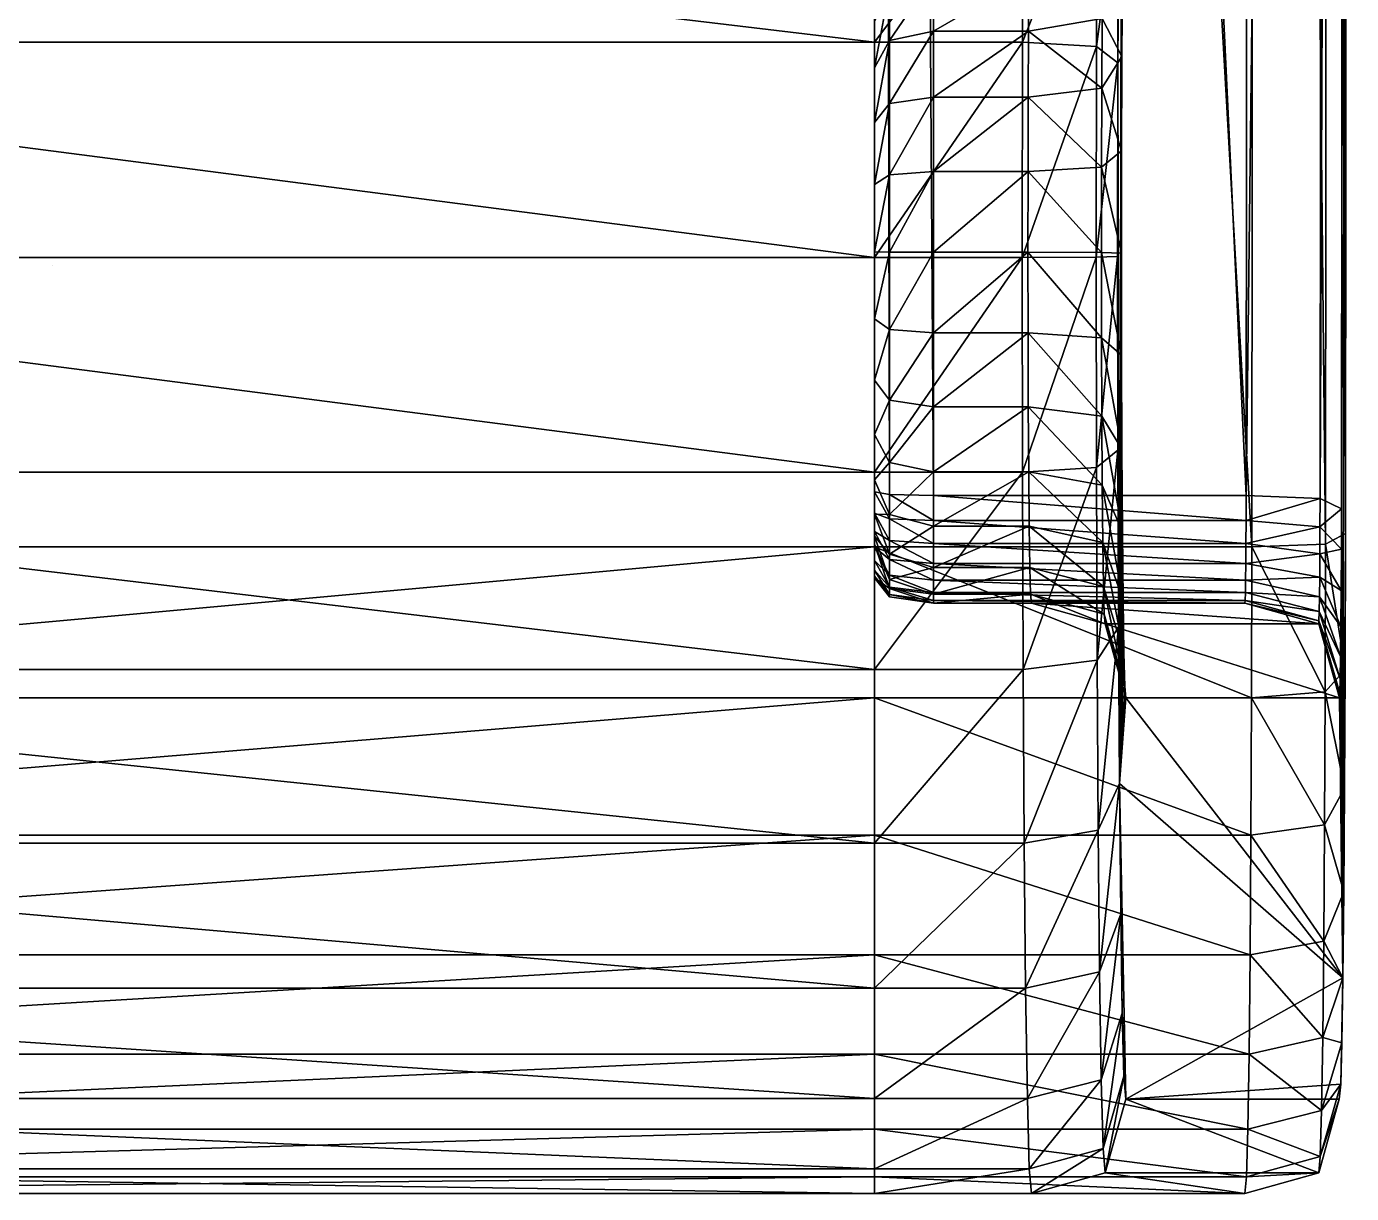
# Model space of a CAD drawing. Header units: metres. Extents: x -3624 to 1108, y -1406 to 909.
# Drawn here: x 1085.08 to 1107.54, y 497.51 to 517.28 of the extents above; entities that cross this region are included whole.
import ezdxf

# ---------------------------------------------------------------- set-up
doc = ezdxf.new("R2010")
doc.units = ezdxf.units.M

msp = doc.modelspace()

# ---------------------------------------------------------------- linework, layer by layer
msp.add_line((1085.527, 513.233, 11.444), (1085.527, 513.233, -17.923))
for points in [[(1099.455, 508.727, 368.046), (1099.455, 785.077, 377.504), (1099.455, 899.025, 366.645)], [(1099.455, 508.727, 368.046), (1099.455, 899.025, 366.645), (1099.455, 874.83, 359.143)], [(1099.455, 508.727, 368.046), (1099.455, 874.83, 359.143), (1099.455, 874.009, 358.873)], [(1099.455, 508.727, 368.046), (1099.455, 874.009, 358.873), (1099.455, 873.226, 358.481)], [(1099.455, 763.264, 360.582), (1099.455, 508.727, 368.046), (1099.455, 873.226, 358.481)], [(1099.455, 509.396, 368.231), (1099.455, 647.085, 378.605), (1099.455, 785.077, 377.504)], [(1099.455, 509.035, 368.174), (1099.455, 509.396, 368.231), (1099.455, 785.077, 377.504)], [(1099.455, 508.727, 368.046), (1099.455, 509.035, 368.174), (1099.455, 785.077, 377.504)], [(1099.455, 763.264, 360.582), (1099.455, 759.889, 360.604), (1099.455, 508.727, 368.046)], [(1099.455, 759.889, 360.604), (1099.455, 647.079, 360.604), (1099.455, 508.727, 368.046)], [(1099.455, 509.396, 368.231), (1099.455, 632.676, 378.246), (1099.455, 647.085, 378.605)], [(1099.455, 647.079, 360.604), (1099.455, 643.704, 360.582), (1099.455, 508.727, 368.046)], [(1099.455, 643.704, 360.582), (1099.455, 640.326, 360.52), (1099.455, 508.727, 368.046)], [(1099.455, 640.326, 360.52), (1099.455, 636.949, 360.414), (1099.455, 508.727, 368.046)], [(1099.455, 636.949, 360.414), (1099.455, 633.574, 360.268), (1099.455, 508.727, 368.046)], [(1099.455, 633.574, 360.268), (1099.455, 630.201, 360.078), (1099.455, 508.727, 368.046)], [(1099.455, 509.396, 368.231), (1099.455, 625.485, 377.797), (1099.455, 632.676, 378.246)], [(1107.365, 509.109, 370.232), (1107.39, 501.162, 372.839), (1107.535, 632.208, 387.619)], [(1107.461, 621.672, 380.079), (1107.365, 509.109, 370.232), (1107.535, 632.208, 387.619)], [(1107.39, 501.162, 372.839), (1107.431, 508.689, 377.021), (1107.535, 632.208, 387.619)], [(1107.431, 508.689, 377.021), (1107.531, 624.783, 387.155), (1107.535, 632.208, 387.619)], [(1099.455, 630.201, 360.078), (1099.455, 626.83, 359.848), (1099.455, 508.727, 368.046)], [(1099.455, 626.83, 359.848), (1099.455, 532.138, 359.144), (1099.455, 508.727, 368.046)], [(1099.455, 509.396, 368.231), (1099.455, 621.891, 377.504), (1099.455, 625.485, 377.797)], [(1107.431, 508.689, 377.021), (1107.528, 621.07, 386.853), (1107.531, 624.783, 387.155)], [(1099.705, 509.35, 368.553), (1099.705, 621.828, 378.252), (1099.455, 621.891, 377.504)], [(1099.455, 621.891, 377.504), (1099.455, 509.396, 368.231), (1099.705, 509.35, 368.553)], [(1100.455, 509.335, 368.661), (1100.455, 621.807, 378.501), (1099.705, 621.828, 378.252)], [(1099.705, 621.828, 378.252), (1099.705, 509.35, 368.553), (1100.455, 509.335, 368.661)], [(1105.749, 509.335, 368.661), (1105.846, 621.807, 378.501), (1100.455, 621.807, 378.501)], [(1100.455, 621.807, 378.501), (1100.455, 509.335, 368.661), (1105.749, 509.335, 368.661)], [(1107.099, 621.777, 378.837), (1105.846, 621.807, 378.501), (1105.749, 509.335, 368.661)], [(1105.749, 509.335, 368.661), (1107.002, 509.286, 368.996), (1107.099, 621.777, 378.837)], [(1107.461, 621.672, 380.079), (1107.099, 621.777, 378.837), (1107.002, 509.286, 368.996)], [(1107.002, 509.286, 368.996), (1107.365, 509.109, 370.232), (1107.461, 621.672, 380.079)], [(1107.19, 620.964, 388.102), (1107.528, 621.07, 386.853), (1107.431, 508.689, 377.021)], [(1099.455, 620.935, 388.463), (1099.455, 508.463, 378.623), (1071.273, 508.463, 378.623)], [(1071.273, 508.463, 378.623), (1071.273, 620.935, 388.463), (1099.455, 620.935, 388.463)], [(1099.455, 620.935, 388.463), (1105.943, 620.935, 388.463), (1105.847, 508.463, 378.623)], [(1105.847, 508.463, 378.623), (1099.455, 508.463, 378.623), (1099.455, 620.935, 388.463)], [(1107.093, 508.513, 378.264), (1105.847, 508.463, 378.623), (1105.943, 620.935, 388.463)], [(1105.943, 620.935, 388.463), (1107.19, 620.964, 388.102), (1107.093, 508.513, 378.264)], [(1107.431, 508.689, 377.021), (1107.093, 508.513, 378.264), (1107.19, 620.964, 388.102)], [(1099.455, 532.138, 359.144), (1099.455, 531.294, 359.291), (1099.455, 508.727, 368.046)], [(1099.455, 531.294, 359.291), (1099.455, 530.441, 359.313), (1099.455, 508.727, 368.046)], [(1099.455, 530.441, 359.313), (1099.455, 529.59, 359.211), (1099.455, 508.727, 368.046)], [(1099.455, 529.59, 359.211), (1099.455, 528.757, 358.984), (1099.455, 508.727, 368.046)], [(1099.455, 528.757, 358.984), (1099.455, 527.954, 358.632), (1099.455, 508.727, 368.046)], [(1099.455, 527.954, 358.632), (1099.455, 527.224, 358.146), (1099.455, 508.727, 368.046)], [(1099.455, 527.224, 358.146), (1099.455, 526.583, 357.566), (1099.455, 508.727, 368.046)], [(1099.455, 526.583, 357.566), (1099.455, 526.038, 356.906), (1099.455, 508.727, 368.046)], [(1103.648, 526.34, -8.534), (1103.6, 522.365, -13.356), (1103.574, 516.668, -16.059)], [(1103.648, 526.34, -8.534), (1103.574, 516.668, -16.059), (1103.602, 504.457, -13.2)], [(1103.644, 516.776, -8.89), (1103.648, 526.34, -8.534), (1103.602, 504.457, -13.2)], [(1103.644, 516.776, -8.89), (1103.653, 518.193, -8.013), (1103.648, 526.34, -8.534)], [(1099.455, 526.038, 356.906), (1099.455, 525.596, 356.175), (1099.455, 508.727, 368.046)], [(1099.455, 525.596, 356.175), (1099.455, 525.264, 355.386), (1099.455, 508.727, 368.046)], [(1099.455, 525.264, 355.386), (1099.455, 525.049, 354.549), (1099.455, 508.727, 368.046)], [(1099.455, 525.049, 354.549), (1099.455, 524.957, 353.706), (1099.455, 508.727, 368.046)], [(1099.455, 524.957, 353.706), (1099.455, 517.962, -4.263), (1099.455, 514.606, -6.874)], [(1099.455, 524.957, 353.706), (1099.455, 514.606, -6.874), (1099.455, 508.509, -1.944)], [(1099.455, 524.957, 353.706), (1099.455, 508.509, -1.944), (1099.455, 508.727, 368.046)], [(1103.6, 522.365, -13.356), (1103.584, 519.687, -15.015), (1103.574, 516.668, -16.059)], [(1099.455, 517.018, -17.615), (1099.455, 520.379, -16.453), (1071.273, 520.379, -16.453)], [(1071.273, 520.379, -16.453), (1071.273, 517.018, -17.615), (1099.455, 517.018, -17.615)], [(1099.455, 517.018, -17.615), (1101.958, 517.018, -17.615), (1101.97, 520.379, -16.453)], [(1101.97, 520.379, -16.453), (1099.455, 520.379, -16.453), (1099.455, 517.018, -17.615)], [(1103.223, 520.228, -16.147), (1101.97, 520.379, -16.453), (1101.958, 517.018, -17.615)], [(1101.958, 517.018, -17.615), (1103.212, 516.941, -17.283), (1103.223, 520.228, -16.147)], [(1103.584, 519.687, -15.015), (1103.223, 520.228, -16.147), (1103.212, 516.941, -17.283)], [(1103.212, 516.941, -17.283), (1103.574, 516.668, -16.059), (1103.584, 519.687, -15.015)], [(1103.312, 517.418, -7.018), (1103.653, 518.193, -8.013), (1103.644, 516.776, -8.89)], [(1099.455, 517.962, -4.263), (1099.455, 517.362, -5.176), (1099.455, 516.582, -5.936)], [(1099.455, 517.962, -4.263), (1099.455, 516.582, -5.936), (1099.455, 514.606, -6.874)], [(1100.455, 518.138, -5.816), (1100.455, 517.202, -6.729), (1099.705, 517.047, -6.531)], [(1099.705, 517.047, -6.531), (1099.705, 517.944, -5.656), (1100.455, 518.138, -5.816)], [(1102.074, 518.138, -5.816), (1102.065, 517.202, -6.729), (1100.455, 517.202, -6.729)], [(1100.455, 517.202, -6.729), (1100.455, 518.138, -5.816), (1102.074, 518.138, -5.816)], [(1103.312, 517.418, -7.018), (1102.065, 517.202, -6.729), (1102.074, 518.138, -5.816)], [(1099.705, 517.944, -5.656), (1099.705, 517.047, -6.531), (1099.455, 516.582, -5.936)], [(1099.455, 516.582, -5.936), (1099.455, 517.362, -5.176), (1099.705, 517.944, -5.656)], [(1102.065, 517.202, -6.729), (1103.312, 517.418, -7.018), (1103.305, 516.236, -7.751)], [(1103.644, 516.776, -8.89), (1103.305, 516.236, -7.751), (1103.312, 517.418, -7.018)], [(1100.455, 517.202, -6.729), (1100.455, 516.085, -7.42), (1099.705, 515.977, -7.193)], [(1099.705, 515.977, -7.193), (1099.705, 517.047, -6.531), (1100.455, 517.202, -6.729)], [(1102.065, 517.202, -6.729), (1102.058, 516.085, -7.42), (1100.455, 516.085, -7.42)], [(1100.455, 516.085, -7.42), (1100.455, 517.202, -6.729), (1102.065, 517.202, -6.729)], [(1103.305, 516.236, -7.751), (1102.058, 516.085, -7.42), (1102.065, 517.202, -6.729)], [(1099.455, 513.37, -18.001), (1099.455, 517.018, -17.615), (1071.273, 517.018, -17.615)], [(1071.273, 517.018, -17.615), (1071.273, 513.37, -18.001), (1099.455, 513.37, -18.001)], [(1099.705, 517.047, -6.531), (1099.705, 515.977, -7.193), (1099.455, 515.653, -6.512)], [(1099.455, 515.653, -6.512), (1099.455, 516.582, -5.936), (1099.705, 517.047, -6.531)], [(1099.455, 513.37, -18.001), (1101.955, 513.37, -18.001), (1101.958, 517.018, -17.615)], [(1101.958, 517.018, -17.615), (1099.455, 517.018, -17.615), (1099.455, 513.37, -18.001)], [(1103.212, 516.941, -17.283), (1101.958, 517.018, -17.615), (1101.955, 513.37, -18.001)], [(1101.955, 513.37, -18.001), (1103.208, 513.373, -17.661), (1103.212, 516.941, -17.283)], [(1103.574, 516.668, -16.059), (1103.212, 516.941, -17.283), (1103.208, 513.373, -17.661)], [(1103.208, 513.373, -17.661), (1103.57, 513.384, -16.406), (1103.574, 516.668, -16.059)], [(1103.305, 516.236, -7.751), (1103.644, 516.776, -8.89), (1103.639, 515.175, -9.444)], [(1103.574, 516.668, -16.059), (1103.57, 513.384, -16.406), (1103.574, 510.106, -16.001)], [(1103.574, 516.668, -16.059), (1103.574, 510.106, -16.001), (1103.602, 504.457, -13.2)], [(1103.639, 515.175, -9.444), (1103.644, 516.776, -8.89), (1103.602, 504.457, -13.2)], [(1099.455, 516.582, -5.936), (1099.455, 515.653, -6.512), (1099.455, 514.606, -6.874)], [(1102.058, 516.085, -7.42), (1103.305, 516.236, -7.751), (1103.301, 514.901, -8.212)], [(1103.639, 515.175, -9.444), (1103.301, 514.901, -8.212), (1103.305, 516.236, -7.751)], [(1099.705, 515.977, -7.193), (1099.705, 514.77, -7.611), (1099.455, 514.606, -6.874)], [(1099.455, 514.606, -6.874), (1099.455, 515.653, -6.512), (1099.705, 515.977, -7.193)], [(1100.455, 516.085, -7.42), (1100.455, 514.825, -7.856), (1099.705, 514.77, -7.611)], [(1099.705, 514.77, -7.611), (1099.705, 515.977, -7.193), (1100.455, 516.085, -7.42)], [(1102.058, 516.085, -7.42), (1102.054, 514.825, -7.856), (1100.455, 514.825, -7.856)], [(1100.455, 514.825, -7.856), (1100.455, 516.085, -7.42), (1102.058, 516.085, -7.42)], [(1103.301, 514.901, -8.212), (1102.054, 514.825, -7.856), (1102.058, 516.085, -7.42)], [(1103.301, 514.901, -8.212), (1103.639, 515.175, -9.444), (1103.637, 513.443, -9.627)], [(1103.637, 513.443, -9.627), (1103.639, 515.175, -9.444), (1103.602, 504.457, -13.2)], [(1100.455, 514.825, -7.856), (1100.455, 513.457, -8.001), (1099.705, 513.459, -7.75)], [(1099.705, 513.459, -7.75), (1099.705, 514.77, -7.611), (1100.455, 514.825, -7.856)], [(1102.054, 514.825, -7.856), (1102.053, 513.457, -8.001), (1100.455, 513.457, -8.001)], [(1100.455, 513.457, -8.001), (1100.455, 514.825, -7.856), (1102.054, 514.825, -7.856)], [(1103.299, 513.454, -8.366), (1102.053, 513.457, -8.001), (1102.054, 514.825, -7.856)], [(1102.054, 514.825, -7.856), (1103.301, 514.901, -8.212), (1103.299, 513.454, -8.366)], [(1103.637, 513.443, -9.627), (1103.299, 513.454, -8.366), (1103.301, 514.901, -8.212)], [(1099.705, 514.77, -7.611), (1099.705, 513.459, -7.75), (1099.455, 513.465, -6.995)], [(1099.455, 513.465, -6.995), (1099.455, 514.606, -6.874), (1099.705, 514.77, -7.611)], [(1099.455, 514.606, -6.874), (1099.455, 513.465, -6.995), (1099.455, 512.327, -6.854)], [(1099.455, 514.606, -6.874), (1099.455, 512.327, -6.854), (1099.455, 510.368, -5.882)], [(1099.455, 514.606, -6.874), (1099.455, 510.368, -5.882), (1099.455, 508.509, -1.944)], [(1099.455, 512.327, -6.854), (1099.455, 513.465, -6.995), (1099.705, 513.459, -7.75)], [(1099.455, 509.728, -17.551), (1099.455, 513.37, -18.001), (1071.273, 513.37, -18.001)], [(1071.273, 513.37, -18.001), (1071.273, 509.728, -17.551), (1099.455, 509.728, -17.551)], [(1099.705, 513.459, -7.75), (1099.705, 512.15, -7.588), (1099.455, 512.327, -6.854)], [(1099.455, 509.728, -17.551), (1101.959, 509.728, -17.551), (1101.955, 513.37, -18.001)], [(1101.955, 513.37, -18.001), (1099.455, 513.37, -18.001), (1099.455, 509.728, -17.551)], [(1099.705, 512.15, -7.588), (1099.705, 513.459, -7.75), (1100.455, 513.457, -8.001)], [(1100.455, 513.457, -8.001), (1100.455, 512.091, -7.832), (1099.705, 512.15, -7.588)], [(1102.053, 513.457, -8.001), (1102.054, 512.091, -7.832), (1100.455, 512.091, -7.832)], [(1100.455, 512.091, -7.832), (1100.455, 513.457, -8.001), (1102.053, 513.457, -8.001)], [(1103.208, 513.373, -17.661), (1101.955, 513.37, -18.001), (1101.959, 509.728, -17.551)], [(1101.959, 509.728, -17.551), (1103.212, 509.811, -17.221), (1103.208, 513.373, -17.661)], [(1103.301, 512.009, -8.187), (1102.054, 512.091, -7.832), (1102.053, 513.457, -8.001)], [(1102.053, 513.457, -8.001), (1103.299, 513.454, -8.366), (1103.301, 512.009, -8.187)], [(1103.57, 513.384, -16.406), (1103.208, 513.373, -17.661), (1103.212, 509.811, -17.221)], [(1103.212, 509.811, -17.221), (1103.574, 510.106, -16.001), (1103.57, 513.384, -16.406)], [(1103.639, 511.713, -9.413), (1103.301, 512.009, -8.187), (1103.299, 513.454, -8.366)], [(1103.299, 513.454, -8.366), (1103.637, 513.443, -9.627), (1103.639, 511.713, -9.413)], [(1103.639, 511.713, -9.413), (1103.637, 513.443, -9.627), (1103.602, 504.457, -13.2)], [(1099.455, 512.327, -6.854), (1099.455, 511.287, -6.473), (1099.455, 510.368, -5.882)], [(1099.455, 511.287, -6.473), (1099.455, 512.327, -6.854), (1099.705, 512.15, -7.588)], [(1099.705, 512.15, -7.588), (1099.705, 510.951, -7.149), (1099.455, 511.287, -6.473)], [(1099.705, 510.951, -7.149), (1099.705, 512.15, -7.588), (1100.455, 512.091, -7.832)], [(1100.455, 512.091, -7.832), (1100.455, 510.838, -7.374), (1099.705, 510.951, -7.149)], [(1102.054, 512.091, -7.832), (1102.059, 510.838, -7.374), (1100.455, 510.838, -7.374)], [(1100.455, 510.838, -7.374), (1100.455, 512.091, -7.832), (1102.054, 512.091, -7.832)], [(1103.306, 510.682, -7.702), (1102.059, 510.838, -7.374), (1102.054, 512.091, -7.832)], [(1102.054, 512.091, -7.832), (1103.301, 512.009, -8.187), (1103.306, 510.682, -7.702)], [(1103.645, 510.122, -8.832), (1103.306, 510.682, -7.702), (1103.301, 512.009, -8.187)], [(1103.301, 512.009, -8.187), (1103.639, 511.713, -9.413), (1103.645, 510.122, -8.832)], [(1103.645, 510.122, -8.832), (1103.639, 511.713, -9.413), (1103.602, 504.457, -13.2)], [(1099.455, 510.368, -5.882), (1099.455, 511.287, -6.473), (1099.705, 510.951, -7.149)], [(1099.705, 510.951, -7.149), (1099.705, 509.893, -6.468), (1099.455, 510.368, -5.882)], [(1099.705, 509.893, -6.468), (1099.705, 510.951, -7.149), (1100.455, 510.838, -7.374)], [(1100.455, 510.838, -7.374), (1100.455, 509.734, -6.663), (1099.705, 509.893, -6.468)], [(1102.059, 510.838, -7.374), (1102.066, 509.734, -6.663), (1100.455, 509.734, -6.663)], [(1100.455, 509.734, -6.663), (1100.455, 510.838, -7.374), (1102.059, 510.838, -7.374)], [(1103.313, 509.513, -6.949), (1102.066, 509.734, -6.663), (1102.059, 510.838, -7.374)], [(1102.059, 510.838, -7.374), (1103.306, 510.682, -7.702), (1103.313, 509.513, -6.949)], [(1103.653, 508.721, -7.93), (1103.313, 509.513, -6.949), (1103.306, 510.682, -7.702)], [(1103.306, 510.682, -7.702), (1103.645, 510.122, -8.832), (1103.653, 508.721, -7.93)], [(1099.455, 510.368, -5.882), (1099.455, 509.601, -5.108), (1099.455, 509.018, -4.185)], [(1099.455, 510.368, -5.882), (1099.455, 509.018, -4.185), (1099.455, 508.509, -1.944)], [(1099.455, 509.601, -5.108), (1099.455, 510.368, -5.882), (1099.705, 509.893, -6.468)], [(1103.574, 510.106, -16.001), (1103.212, 509.811, -17.221), (1103.224, 506.545, -16.027)], [(1103.224, 506.545, -16.027), (1103.585, 507.104, -14.905), (1103.574, 510.106, -16.001)], [(1103.574, 510.106, -16.001), (1103.585, 507.104, -14.905), (1103.602, 504.457, -13.2)], [(1103.653, 508.721, -7.93), (1103.645, 510.122, -8.832), (1103.602, 504.457, -13.2)], [(1099.705, 509.893, -6.468), (1099.705, 509.011, -5.578), (1099.455, 509.601, -5.108)], [(1099.705, 509.011, -5.578), (1099.705, 509.893, -6.468), (1100.455, 509.734, -6.663)], [(1099.455, 506.388, -16.33), (1099.455, 509.728, -17.551), (1071.273, 509.728, -17.551)], [(1071.273, 509.728, -17.551), (1071.273, 506.388, -16.331), (1099.455, 506.388, -16.33)], [(1099.455, 506.388, -16.33), (1101.971, 506.388, -16.33), (1101.959, 509.728, -17.551)], [(1101.959, 509.728, -17.551), (1099.455, 509.728, -17.551), (1099.455, 506.388, -16.33)], [(1100.455, 509.734, -6.663), (1100.455, 508.814, -5.735), (1099.705, 509.011, -5.578)], [(1102.066, 509.734, -6.663), (1102.075, 508.814, -5.735), (1100.455, 508.814, -5.735)], [(1100.455, 508.814, -5.735), (1100.455, 509.734, -6.663), (1102.066, 509.734, -6.663)], [(1103.212, 509.811, -17.221), (1101.959, 509.728, -17.551), (1101.971, 506.388, -16.33)], [(1101.971, 506.388, -16.33), (1103.224, 506.545, -16.027), (1103.212, 509.811, -17.221)], [(1103.323, 508.539, -5.966), (1102.075, 508.814, -5.735), (1102.066, 509.734, -6.663)], [(1102.066, 509.734, -6.663), (1103.313, 509.513, -6.949), (1103.323, 508.539, -5.966)], [(1099.455, 509.018, -4.185), (1099.455, 509.601, -5.108), (1099.705, 509.011, -5.578)], [(1103.665, 507.555, -6.753), (1103.323, 508.539, -5.966), (1103.313, 509.513, -6.949)], [(1103.313, 509.513, -6.949), (1103.653, 508.721, -7.93), (1103.665, 507.555, -6.753)], [(1099.705, 508.94, 368.476), (1099.705, 509.35, 368.553), (1099.455, 509.396, 368.231)], [(1099.455, 509.396, 368.231), (1099.455, 509.035, 368.174), (1099.705, 508.94, 368.476)], [(1100.455, 508.909, 368.577), (1100.455, 509.335, 368.661), (1099.705, 509.35, 368.553)], [(1099.705, 509.35, 368.553), (1099.705, 508.94, 368.476), (1100.455, 508.909, 368.577)], [(1105.748, 508.909, 368.577), (1105.749, 509.335, 368.661), (1100.455, 509.335, 368.661)], [(1100.455, 509.335, 368.661), (1100.455, 508.909, 368.577), (1105.748, 508.909, 368.577)], [(1107.002, 509.286, 368.996), (1105.749, 509.335, 368.661), (1105.748, 508.909, 368.577)], [(1105.748, 508.909, 368.577), (1107.001, 508.804, 368.9), (1107.002, 509.286, 368.996)], [(1107.365, 509.109, 370.232), (1107.002, 509.286, 368.996), (1107.001, 508.804, 368.9)], [(1099.705, 508.573, 368.317), (1099.705, 508.94, 368.476), (1099.455, 509.035, 368.174)], [(1099.455, 509.035, 368.174), (1099.455, 508.727, 368.046), (1099.705, 508.573, 368.317)], [(1099.455, 509.018, -4.185), (1099.455, 508.646, -3.141), (1099.455, 508.509, -1.944)], [(1099.705, 509.011, -5.578), (1099.705, 508.339, -4.515), (1099.455, 509.018, -4.185)], [(1099.455, 508.646, -3.141), (1099.455, 509.018, -4.185), (1099.705, 508.339, -4.515)], [(1099.705, 508.339, -4.515), (1099.705, 509.011, -5.578), (1100.455, 508.814, -5.735)], [(1107.001, 508.804, 368.9), (1107.363, 508.428, 370.097), (1107.365, 509.109, 370.232)], [(1107.365, 509.109, 370.232), (1107.363, 508.428, 370.097), (1107.39, 501.162, 372.839)], [(1100.455, 508.521, 368.408), (1100.455, 508.909, 368.577), (1099.705, 508.94, 368.476)], [(1099.705, 508.94, 368.476), (1099.705, 508.573, 368.317), (1100.455, 508.521, 368.408)], [(1100.455, 508.814, -5.735), (1100.455, 508.113, -4.625), (1099.705, 508.339, -4.515)], [(1105.747, 508.521, 368.408), (1105.748, 508.909, 368.577), (1100.455, 508.909, 368.577)], [(1100.455, 508.909, 368.577), (1100.455, 508.521, 368.408), (1105.747, 508.521, 368.408)], [(1102.075, 508.814, -5.735), (1102.086, 508.113, -4.625), (1100.455, 508.113, -4.625)], [(1100.455, 508.113, -4.625), (1100.455, 508.814, -5.735), (1102.075, 508.814, -5.735)], [(1103.334, 507.796, -4.791), (1102.086, 508.113, -4.625), (1102.075, 508.814, -5.735)], [(1102.075, 508.814, -5.735), (1103.323, 508.539, -5.966), (1103.334, 507.796, -4.791)], [(1107.001, 508.804, 368.9), (1105.748, 508.909, 368.577), (1105.747, 508.521, 368.408)], [(1105.747, 508.521, 368.408), (1106.999, 508.348, 368.702), (1107.001, 508.804, 368.9)], [(1107.363, 508.428, 370.097), (1107.001, 508.804, 368.9), (1106.999, 508.348, 368.702)], [(1099.455, 508.509, -1.944), (1099.455, 508.458, 367.855), (1099.455, 508.727, 368.046)], [(1099.705, 508.251, 368.088), (1099.705, 508.573, 368.317), (1099.455, 508.727, 368.046)], [(1099.455, 508.727, 368.046), (1099.455, 508.458, 367.855), (1099.705, 508.251, 368.088)], [(1099.705, 508.339, -4.515), (1099.705, 507.911, -3.311), (1099.455, 508.646, -3.141)], [(1099.455, 508.509, -1.944), (1099.455, 508.646, -3.141), (1099.705, 507.911, -3.311)], [(1100.455, 508.183, 368.165), (1100.455, 508.521, 368.408), (1099.705, 508.573, 368.317)], [(1099.705, 508.573, 368.317), (1099.705, 508.251, 368.088), (1100.455, 508.183, 368.165)], [(1103.679, 506.665, -5.344), (1103.334, 507.796, -4.791), (1103.323, 508.539, -5.966)], [(1103.323, 508.539, -5.966), (1103.665, 507.555, -6.753), (1103.679, 506.665, -5.344)], [(1103.665, 507.555, -6.753), (1103.653, 508.721, -7.93), (1103.602, 504.457, -13.2)], [(1107.093, 508.513, 378.264), (1107.431, 508.689, 377.021), (1107.427, 506.387, 376.565)], [(1107.39, 501.162, 372.839), (1107.418, 504.377, 375.689), (1107.431, 508.689, 377.021)], [(1107.418, 504.377, 375.689), (1107.427, 506.387, 376.565), (1107.431, 508.689, 377.021)], [(1099.455, 508.463, 378.623), (1099.455, 505.906, 378.116), (1071.273, 505.906, 378.116)], [(1071.273, 505.906, 378.116), (1071.273, 508.463, 378.623), (1099.455, 508.463, 378.623)], [(1099.455, 508.509, -1.944), (1099.455, 507.943, 366.645), (1099.455, 507.969, 367.01)], [(1099.455, 508.509, -1.944), (1099.455, 507.969, 367.01), (1099.455, 508.069, 367.328)], [(1099.455, 508.509, -1.944), (1099.455, 508.069, 367.328), (1099.455, 508.236, 367.612)], [(1099.455, 508.509, -1.944), (1099.455, 508.236, 367.612), (1099.455, 508.458, 367.855)], [(1099.705, 507.911, -3.311), (1099.705, 507.759, -1.987), (1099.455, 508.509, -1.944)], [(1099.455, 507.943, 366.645), (1099.455, 508.509, -1.944), (1099.705, 507.759, -1.987)], [(1099.455, 508.463, 378.623), (1105.847, 508.463, 378.623), (1105.842, 505.906, 378.116)], [(1105.842, 505.906, 378.116), (1099.455, 505.906, 378.116), (1099.455, 508.463, 378.623)], [(1099.705, 507.986, 367.798), (1099.705, 508.251, 368.088), (1099.455, 508.458, 367.855)], [(1099.455, 508.458, 367.855), (1099.455, 508.236, 367.612), (1099.705, 507.986, 367.798)], [(1099.705, 507.911, -3.311), (1099.705, 508.339, -4.515), (1100.455, 508.113, -4.625)], [(1105.744, 508.183, 368.165), (1105.747, 508.521, 368.408), (1100.455, 508.521, 368.408)], [(1100.455, 508.521, 368.408), (1100.455, 508.183, 368.165), (1105.744, 508.183, 368.165)], [(1106.999, 508.348, 368.702), (1105.747, 508.521, 368.408), (1105.744, 508.183, 368.165)], [(1105.744, 508.183, 368.165), (1106.997, 507.949, 368.416), (1106.999, 508.348, 368.702)], [(1107.088, 506.011, 377.768), (1105.842, 505.906, 378.116), (1105.847, 508.463, 378.623)], [(1105.847, 508.463, 378.623), (1107.093, 508.513, 378.264), (1107.088, 506.011, 377.768)], [(1107.36, 507.727, 369.791), (1106.999, 508.348, 368.702), (1106.997, 507.949, 368.416)], [(1106.999, 508.348, 368.702), (1107.36, 507.727, 369.791), (1107.363, 508.428, 370.097)], [(1107.427, 506.387, 376.565), (1107.088, 506.011, 377.768), (1107.093, 508.513, 378.264)], [(1107.363, 508.428, 370.097), (1107.36, 507.727, 369.791), (1107.39, 501.162, 372.839)], [(1099.705, 507.785, 367.458), (1099.705, 507.986, 367.798), (1099.455, 508.236, 367.612)], [(1099.455, 508.236, 367.612), (1099.455, 508.069, 367.328), (1099.705, 507.785, 367.458)], [(1100.455, 507.902, 367.859), (1100.455, 508.183, 368.165), (1099.705, 508.251, 368.088)], [(1099.705, 508.251, 368.088), (1099.705, 507.986, 367.798), (1100.455, 507.902, 367.859)], [(1100.455, 508.113, -4.625), (1100.455, 507.666, -3.368), (1099.705, 507.911, -3.311)], [(1105.741, 507.902, 367.859), (1105.744, 508.183, 368.165), (1100.455, 508.183, 368.165)], [(1100.455, 508.183, 368.165), (1100.455, 507.902, 367.859), (1105.741, 507.902, 367.859)], [(1102.086, 508.113, -4.625), (1102.098, 507.666, -3.368), (1100.455, 507.666, -3.368)], [(1100.455, 507.666, -3.368), (1100.455, 508.113, -4.625), (1102.086, 508.113, -4.625)], [(1103.347, 507.323, -3.46), (1102.098, 507.666, -3.368), (1102.086, 508.113, -4.625)], [(1102.086, 508.113, -4.625), (1103.334, 507.796, -4.791), (1103.347, 507.323, -3.46)], [(1106.997, 507.949, 368.416), (1105.744, 508.183, 368.165), (1105.741, 507.902, 367.859)], [(1099.705, 507.659, 367.078), (1099.705, 507.785, 367.458), (1099.455, 508.069, 367.328)], [(1099.455, 508.069, 367.328), (1099.455, 507.969, 367.01), (1099.705, 507.659, 367.078)], [(1099.705, 507.618, 366.663), (1099.705, 507.659, 367.078), (1099.455, 507.969, 367.01)], [(1099.455, 507.969, 367.01), (1099.455, 507.943, 366.645), (1099.705, 507.618, 366.663)], [(1099.705, 507.759, -1.987), (1099.705, 507.618, 366.663), (1099.455, 507.943, 366.645)], [(1100.455, 507.69, 367.501), (1100.455, 507.902, 367.859), (1099.705, 507.986, 367.798)], [(1099.705, 507.986, 367.798), (1099.705, 507.785, 367.458), (1100.455, 507.69, 367.501)], [(1099.705, 507.759, -1.987), (1099.705, 507.911, -3.311), (1100.455, 507.666, -3.368)], [(1105.738, 507.69, 367.501), (1105.741, 507.902, 367.859), (1100.455, 507.902, 367.859)], [(1100.455, 507.902, 367.859), (1100.455, 507.69, 367.501), (1105.738, 507.69, 367.501)], [(1106.993, 507.62, 368.057), (1105.741, 507.902, 367.859), (1105.738, 507.69, 367.501)], [(1105.741, 507.902, 367.859), (1106.993, 507.62, 368.057), (1106.997, 507.949, 368.416)], [(1107.356, 507.115, 369.353), (1106.997, 507.949, 368.416), (1106.993, 507.62, 368.057)], [(1106.997, 507.949, 368.416), (1107.356, 507.115, 369.353), (1107.36, 507.727, 369.791)], [(1100.455, 507.556, 367.101), (1100.455, 507.69, 367.501), (1099.705, 507.785, 367.458)], [(1099.705, 507.785, 367.458), (1099.705, 507.659, 367.078), (1100.455, 507.556, 367.101)], [(1100.455, 507.666, -3.368), (1100.455, 507.509, -2.002), (1099.705, 507.759, -1.987)], [(1099.705, 507.618, 366.663), (1099.705, 507.759, -1.987), (1100.455, 507.509, -2.002)], [(1100.455, 507.509, 366.669), (1100.455, 507.556, 367.101), (1099.705, 507.659, 367.078)], [(1099.705, 507.659, 367.078), (1099.705, 507.618, 366.663), (1100.455, 507.509, 366.669)], [(1105.734, 507.556, 367.101), (1105.738, 507.69, 367.501), (1100.455, 507.69, 367.501)], [(1100.455, 507.69, 367.501), (1100.455, 507.556, 367.101), (1105.734, 507.556, 367.101)], [(1102.098, 507.666, -3.368), (1102.112, 507.509, -2.002), (1100.455, 507.509, -2.002)], [(1100.455, 507.509, -2.002), (1100.455, 507.666, -3.368), (1102.098, 507.666, -3.368)], [(1103.361, 507.159, -2.034), (1102.112, 507.509, -2.002), (1102.098, 507.666, -3.368)], [(1102.098, 507.666, -3.368), (1103.347, 507.323, -3.46), (1103.361, 507.159, -2.034)], [(1103.695, 506.097, -3.748), (1103.347, 507.323, -3.46), (1103.334, 507.796, -4.791)], [(1103.334, 507.796, -4.791), (1103.679, 506.665, -5.344), (1103.695, 506.097, -3.748)], [(1106.989, 507.371, 367.635), (1105.738, 507.69, 367.501), (1105.734, 507.556, 367.101)], [(1105.738, 507.69, 367.501), (1106.989, 507.371, 367.635), (1106.993, 507.62, 368.057)], [(1107.36, 507.727, 369.791), (1107.356, 507.115, 369.353), (1107.39, 501.162, 372.839)], [(1100.455, 507.509, -2.002), (1100.455, 507.509, 366.669), (1099.705, 507.618, 366.663)], [(1105.729, 507.509, 366.669), (1105.734, 507.556, 367.101), (1100.455, 507.556, 367.101)], [(1100.455, 507.556, 367.101), (1100.455, 507.509, 366.669), (1105.729, 507.509, 366.669)], [(1102.112, 507.509, -2.002), (1105.729, 507.509, 366.669), (1100.455, 507.509, 366.669)], [(1100.455, 507.509, 366.669), (1100.455, 507.509, -2.002), (1102.112, 507.509, -2.002)], [(1106.98, 507.159, 366.676), (1105.729, 507.509, 366.669), (1102.112, 507.509, -2.002)], [(1102.112, 507.509, -2.002), (1103.361, 507.159, -2.034), (1106.98, 507.159, 366.676)], [(1103.679, 506.665, -5.344), (1103.665, 507.555, -6.753), (1103.602, 504.457, -13.2)], [(1106.984, 507.212, 367.164), (1105.734, 507.556, 367.101), (1105.729, 507.509, 366.669)], [(1105.729, 507.509, 366.669), (1106.98, 507.159, 366.676), (1106.984, 507.212, 367.164)], [(1105.734, 507.556, 367.101), (1106.984, 507.212, 367.164), (1106.989, 507.371, 367.635)], [(1107.351, 506.61, 368.802), (1106.993, 507.62, 368.057), (1106.989, 507.371, 367.635)], [(1106.993, 507.62, 368.057), (1107.351, 506.61, 368.802), (1107.356, 507.115, 369.353)], [(1103.711, 505.909, -2.109), (1103.361, 507.159, -2.034), (1103.347, 507.323, -3.46)], [(1103.347, 507.323, -3.46), (1103.695, 506.097, -3.748), (1103.711, 505.909, -2.109)], [(1107.337, 505.984, 367.43), (1106.984, 507.212, 367.164), (1106.98, 507.159, 366.676)], [(1107.344, 506.228, 368.155), (1106.989, 507.371, 367.635), (1106.984, 507.212, 367.164)], [(1106.984, 507.212, 367.164), (1107.337, 505.984, 367.43), (1107.344, 506.228, 368.155)], [(1106.989, 507.371, 367.635), (1107.344, 506.228, 368.155), (1107.351, 506.61, 368.802)], [(1103.585, 507.104, -14.905), (1103.224, 506.545, -16.027), (1103.242, 503.665, -14.173)], [(1103.242, 503.665, -14.173), (1103.602, 504.457, -13.2), (1103.585, 507.104, -14.905)], [(1107.33, 505.909, 366.74), (1106.98, 507.159, 366.676), (1103.361, 507.159, -2.034)], [(1103.361, 507.159, -2.034), (1103.711, 505.909, -2.109), (1107.33, 505.909, 366.74)], [(1106.98, 507.159, 366.676), (1107.33, 505.909, 366.74), (1107.337, 505.984, 367.43)], [(1107.356, 507.115, 369.353), (1107.351, 506.61, 368.802), (1107.39, 501.162, 372.839)], [(1103.224, 506.545, -16.027), (1101.971, 506.388, -16.33), (1101.99, 503.443, -14.435)], [(1101.99, 503.443, -14.435), (1103.242, 503.665, -14.173), (1103.224, 506.545, -16.027)], [(1103.695, 506.097, -3.748), (1103.679, 506.665, -5.344), (1103.602, 504.457, -13.2)], [(1107.351, 506.61, 368.802), (1107.344, 506.228, 368.155), (1107.39, 501.162, 372.839)], [(1099.455, 503.443, -14.435), (1099.455, 506.388, -16.33), (1071.273, 506.388, -16.331)], [(1071.273, 506.388, -16.331), (1071.273, 503.443, -14.435), (1099.455, 503.443, -14.435)], [(1099.455, 503.443, -14.435), (1101.99, 503.443, -14.435), (1101.971, 506.388, -16.33)], [(1101.971, 506.388, -16.33), (1099.455, 506.388, -16.33), (1099.455, 503.443, -14.435)], [(1107.088, 506.011, 377.768), (1107.427, 506.387, 376.565), (1107.418, 504.377, 375.689)], [(1103.711, 505.909, -2.109), (1103.695, 506.097, -3.748), (1103.602, 504.457, -13.2)], [(1107.344, 506.228, 368.155), (1107.337, 505.984, 367.43), (1107.39, 501.162, 372.839)], [(1099.455, 505.906, 378.116), (1099.455, 503.583, 377.103), (1071.273, 503.583, 377.103)], [(1071.273, 503.583, 377.103), (1071.273, 505.906, 378.116), (1099.455, 505.906, 378.116)], [(1099.455, 505.906, 378.116), (1105.842, 505.906, 378.116), (1105.832, 503.583, 377.103)], [(1105.832, 503.583, 377.103), (1099.455, 503.583, 377.103), (1099.455, 505.906, 378.116)], [(1103.711, 505.909, -2.109), (1103.602, 504.457, -13.2), (1107.39, 501.162, 372.839)], [(1107.33, 505.909, 366.74), (1103.711, 505.909, -2.109), (1107.39, 501.162, 372.839)], [(1107.079, 503.757, 376.785), (1105.832, 503.583, 377.103), (1105.842, 505.906, 378.116)], [(1105.842, 505.906, 378.116), (1107.088, 506.011, 377.768), (1107.079, 503.757, 376.785)], [(1107.418, 504.377, 375.689), (1107.079, 503.757, 376.785), (1107.088, 506.011, 377.768)], [(1107.337, 505.984, 367.43), (1107.33, 505.909, 366.74), (1107.39, 501.162, 372.839)], [(1103.602, 504.457, -13.2), (1103.242, 503.665, -14.173), (1103.266, 501.264, -11.752)], [(1103.266, 501.264, -11.752), (1103.624, 502.248, -10.972), (1103.602, 504.457, -13.2)], [(1103.602, 504.457, -13.2), (1103.624, 502.248, -10.972), (1103.65, 500.566, -8.309)], [(1103.602, 504.457, -13.2), (1103.65, 500.566, -8.309), (1103.712, 499.109, -1.926)], [(1103.602, 504.457, -13.2), (1103.712, 499.109, -1.926), (1107.39, 501.162, 372.839)], [(1107.079, 503.757, 376.785), (1107.418, 504.377, 375.689), (1107.406, 502.619, 374.429)], [(1107.39, 501.162, 372.839), (1107.406, 502.619, 374.429), (1107.418, 504.377, 375.689)], [(1103.242, 503.665, -14.173), (1101.99, 503.443, -14.435), (1102.014, 500.989, -11.958)], [(1102.014, 500.989, -11.958), (1103.266, 501.264, -11.752), (1103.242, 503.665, -14.173)], [(1105.832, 503.583, 377.103), (1107.079, 503.757, 376.785), (1107.065, 501.785, 375.372)], [(1107.406, 502.619, 374.429), (1107.065, 501.785, 375.372), (1107.079, 503.757, 376.785)], [(1099.455, 503.583, 377.103), (1099.455, 501.551, 375.648), (1071.273, 501.551, 375.648)], [(1071.273, 501.551, 375.648), (1071.273, 503.583, 377.103), (1099.455, 503.583, 377.103)], [(1099.455, 500.989, -11.958), (1099.455, 503.443, -14.435), (1071.273, 503.443, -14.435)], [(1071.273, 503.443, -14.435), (1071.273, 500.989, -11.958), (1099.455, 500.989, -11.958)], [(1099.455, 503.583, 377.103), (1105.832, 503.583, 377.103), (1105.818, 501.551, 375.648)], [(1105.818, 501.551, 375.648), (1099.455, 501.551, 375.648), (1099.455, 503.583, 377.103)], [(1099.455, 500.989, -11.958), (1102.014, 500.989, -11.958), (1101.99, 503.443, -14.435)], [(1101.99, 503.443, -14.435), (1099.455, 503.443, -14.435), (1099.455, 500.989, -11.958)], [(1107.065, 501.785, 375.372), (1105.818, 501.551, 375.648), (1105.832, 503.583, 377.103)], [(1107.065, 501.785, 375.372), (1107.406, 502.619, 374.429), (1107.39, 501.162, 372.839)], [(1103.624, 502.248, -10.972), (1103.266, 501.264, -11.752), (1103.294, 499.435, -8.856)], [(1103.294, 499.435, -8.856), (1103.65, 500.566, -8.309), (1103.624, 502.248, -10.972)], [(1105.818, 501.551, 375.648), (1107.065, 501.785, 375.372), (1107.048, 500.153, 373.591)], [(1107.39, 501.162, 372.839), (1107.048, 500.153, 373.591), (1107.065, 501.785, 375.372)], [(1099.455, 501.551, 375.648), (1099.455, 499.87, 373.813), (1071.273, 499.87, 373.813)], [(1071.273, 499.87, 373.813), (1071.273, 501.551, 375.648), (1099.455, 501.551, 375.648)], [(1099.455, 501.551, 375.648), (1105.818, 501.551, 375.648), (1105.8, 499.87, 373.813)], [(1105.8, 499.87, 373.813), (1099.455, 499.87, 373.813), (1099.455, 501.551, 375.648)], [(1107.048, 500.153, 373.591), (1105.8, 499.87, 373.813), (1105.818, 501.551, 375.648)], [(1103.266, 501.264, -11.752), (1102.014, 500.989, -11.958), (1102.043, 499.119, -8.997)], [(1102.043, 499.119, -8.997), (1103.294, 499.435, -8.856), (1103.266, 501.264, -11.752)], [(1103.712, 499.109, -1.926), (1107.352, 499.362, 368.899), (1107.39, 501.162, 372.839)], [(1107.048, 500.153, 373.591), (1107.39, 501.162, 372.839), (1107.372, 500.06, 370.977)], [(1107.352, 499.362, 368.899), (1107.372, 500.06, 370.977), (1107.39, 501.162, 372.839)], [(1099.455, 499.119, -8.997), (1099.455, 500.989, -11.958), (1071.273, 500.989, -11.958)], [(1071.273, 500.989, -11.958), (1071.273, 499.119, -8.997), (1099.455, 499.119, -8.997)], [(1099.455, 499.119, -8.997), (1102.043, 499.119, -8.997), (1102.014, 500.989, -11.958)], [(1102.014, 500.989, -11.958), (1099.455, 500.989, -11.958), (1099.455, 499.119, -8.997)], [(1103.65, 500.566, -8.309), (1103.294, 499.435, -8.856), (1103.326, 498.27, -5.579)], [(1103.326, 498.27, -5.579), (1103.679, 499.496, -5.299), (1103.65, 500.566, -8.309)], [(1103.65, 500.566, -8.309), (1103.679, 499.496, -5.299), (1103.712, 499.109, -1.926)], [(1105.8, 499.87, 373.813), (1107.048, 500.153, 373.591), (1107.027, 498.917, 371.504)], [(1107.372, 500.06, 370.977), (1107.027, 498.917, 371.504), (1107.048, 500.153, 373.591)], [(1107.027, 498.917, 371.504), (1107.372, 500.06, 370.977), (1107.352, 499.362, 368.899)], [(1099.455, 499.87, 373.813), (1099.455, 498.597, 371.663), (1071.273, 498.597, 371.663)], [(1071.273, 498.597, 371.663), (1071.273, 499.87, 373.813), (1099.455, 499.87, 373.813)], [(1099.455, 499.87, 373.813), (1105.8, 499.87, 373.813), (1105.779, 498.597, 371.663)], [(1105.779, 498.597, 371.663), (1099.455, 498.597, 371.663), (1099.455, 499.87, 373.813)], [(1107.027, 498.917, 371.504), (1105.779, 498.597, 371.663), (1105.8, 499.87, 373.813)], [(1103.294, 499.435, -8.856), (1102.043, 499.119, -8.997), (1102.076, 497.927, -5.647)], [(1102.076, 497.927, -5.647), (1103.326, 498.27, -5.579), (1103.294, 499.435, -8.856)], [(1103.679, 499.496, -5.299), (1103.326, 498.27, -5.579), (1103.362, 497.859, -1.994)], [(1103.362, 497.859, -1.994), (1103.712, 499.109, -1.926), (1103.679, 499.496, -5.299)], [(1103.712, 499.109, -1.926), (1107.328, 499.109, 366.566), (1107.352, 499.362, 368.899)], [(1107.352, 499.362, 368.899), (1107.004, 498.134, 369.172), (1107.027, 498.917, 371.504)], [(1107.004, 498.134, 369.172), (1107.352, 499.362, 368.899), (1107.328, 499.109, 366.566)], [(1099.455, 497.927, -5.647), (1099.455, 499.119, -8.997), (1071.273, 499.119, -8.997)], [(1071.273, 499.119, -8.997), (1071.273, 497.927, -5.647), (1099.455, 497.927, -5.647)], [(1099.455, 497.927, -5.647), (1102.076, 497.927, -5.647), (1102.043, 499.119, -8.997)], [(1102.043, 499.119, -8.997), (1099.455, 499.119, -8.997), (1099.455, 497.927, -5.647)], [(1103.712, 499.109, -1.926), (1103.362, 497.859, -1.994), (1106.979, 497.859, 366.638)], [(1106.979, 497.859, 366.638), (1107.328, 499.109, 366.566), (1103.712, 499.109, -1.926)], [(1107.328, 499.109, 366.566), (1106.979, 497.859, 366.638), (1107.004, 498.134, 369.172)], [(1105.779, 498.597, 371.663), (1107.027, 498.917, 371.504), (1107.004, 498.134, 369.172)], [(1099.455, 498.597, 371.663), (1099.455, 497.791, 369.26), (1071.273, 497.791, 369.26)], [(1071.273, 497.791, 369.26), (1071.273, 498.597, 371.663), (1099.455, 498.597, 371.663)], [(1099.455, 498.597, 371.663), (1105.779, 498.597, 371.663), (1105.755, 497.791, 369.26)], [(1105.755, 497.791, 369.26), (1099.455, 497.791, 369.26), (1099.455, 498.597, 371.663)], [(1107.004, 498.134, 369.172), (1105.755, 497.791, 369.26), (1105.779, 498.597, 371.663)], [(1103.326, 498.27, -5.579), (1102.076, 497.927, -5.647), (1102.112, 497.509, -2.002)], [(1102.112, 497.509, -2.002), (1103.362, 497.859, -1.994), (1103.326, 498.27, -5.579)], [(1105.755, 497.791, 369.26), (1107.004, 498.134, 369.172), (1106.979, 497.859, 366.638)], [(1099.455, 497.509, -2.002), (1099.455, 497.927, -5.647), (1071.273, 497.927, -5.647)], [(1071.273, 497.927, -5.647), (1071.273, 497.509, -2.002), (1099.455, 497.509, -2.002)], [(1099.455, 497.791, 369.26), (1099.455, 497.509, 366.669), (1071.273, 497.509, 366.669)], [(1071.273, 497.509, 366.669), (1071.273, 497.791, 369.26), (1099.455, 497.791, 369.26)], [(1099.455, 497.509, -2.002), (1102.112, 497.509, -2.002), (1102.076, 497.927, -5.647)], [(1102.076, 497.927, -5.647), (1099.455, 497.927, -5.647), (1099.455, 497.509, -2.002)], [(1099.455, 497.791, 369.26), (1105.755, 497.791, 369.26), (1105.729, 497.509, 366.669)], [(1105.729, 497.509, 366.669), (1099.455, 497.509, 366.669), (1099.455, 497.791, 369.26)], [(1103.362, 497.859, -1.994), (1102.112, 497.509, -2.002), (1105.729, 497.509, 366.669)], [(1105.729, 497.509, 366.669), (1106.979, 497.859, 366.638), (1103.362, 497.859, -1.994)], [(1106.979, 497.859, 366.638), (1105.729, 497.509, 366.669), (1105.755, 497.791, 369.26)], [(1099.455, 497.509, 366.669), (1099.455, 497.509, -2.002), (1071.273, 497.509, -2.002)], [(1071.273, 497.509, -2.002), (1071.273, 497.509, 366.669), (1099.455, 497.509, 366.669)], [(1099.455, 497.509, 366.669), (1105.729, 497.509, 366.669), (1102.112, 497.509, -2.002)], [(1102.112, 497.509, -2.002), (1099.455, 497.509, -2.002), (1099.455, 497.509, 366.669)]]:
    msp.add_3dface(points)

doc.saveas('drawing.dxf')
